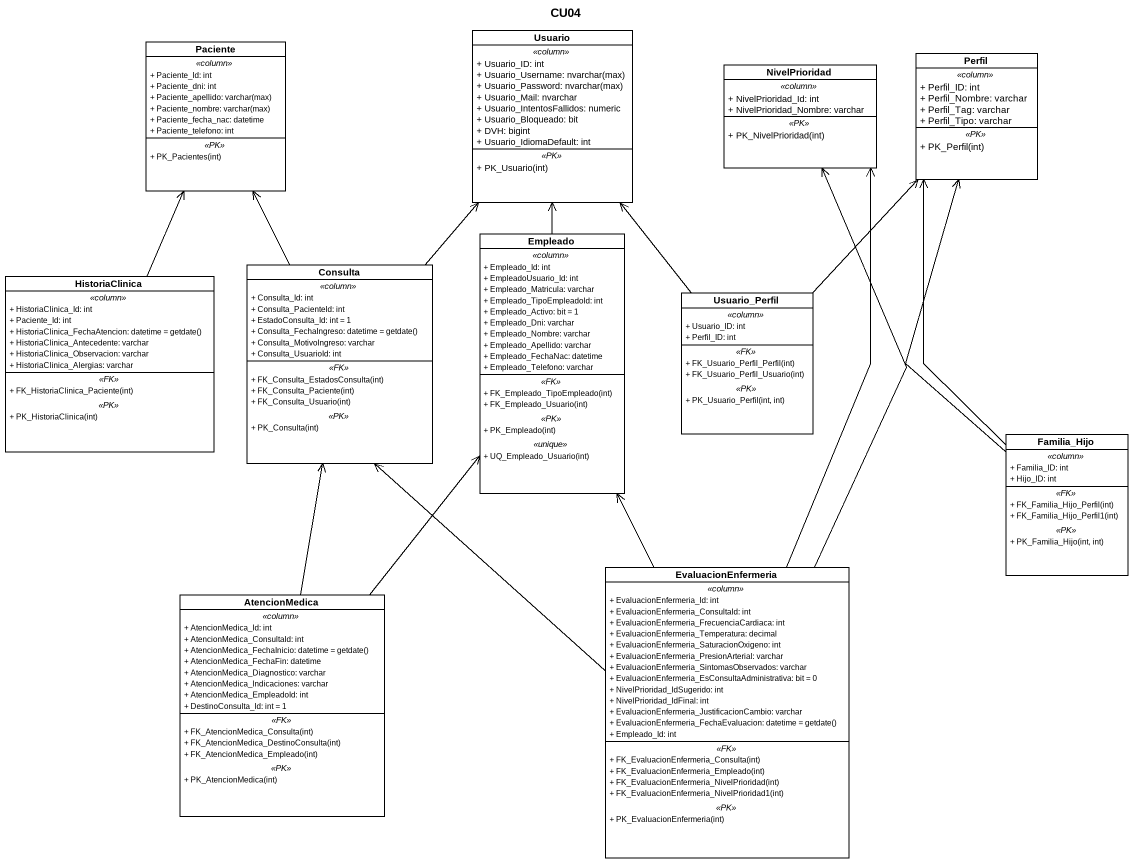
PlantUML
@startuml
title CU04
hide circle
hide empty members
skinparam classAttributeIconSize 0
class Paciente {
  .. <<column>> ..
  + Paciente_Id: int
  + Paciente_dni: int
  {field} + Paciente_apellido: varchar(max)
  {field} + Paciente_nombre: varchar(max)
  + Paciente_fecha_nac: datetime
  + Paciente_telefono: int
  .. <<PK>> ..
  + PK_Pacientes(int)
}
class Usuario {
  .. <<column>> ..
  + Usuario_ID: int
  {field} + Usuario_Username: nvarchar(max)
  {field} + Usuario_Password: nvarchar(max)
  + Usuario_Mail: nvarchar
  + Usuario_IntentosFallidos: numeric
  + Usuario_Bloqueado: bit
  + DVH: bigint
  + Usuario_IdiomaDefault: int
  .. <<PK>> ..
  + PK_Usuario(int)
}
class NivelPrioridad {
  .. <<column>> ..
  + NivelPrioridad_Id: int
  + NivelPrioridad_Nombre: varchar
  .. <<PK>> ..
  + PK_NivelPrioridad(int)
}
class Perfil {
  .. <<column>> ..
  + Perfil_ID: int
  + Perfil_Nombre: varchar
  + Perfil_Tag: varchar
  + Perfil_Tipo: varchar
  .. <<PK>> ..
  + PK_Perfil(int)
}
class Consulta {
  .. <<column>> ..
  + Consulta_Id: int
  + Consulta_PacienteId: int
  + EstadoConsulta_Id: int = 1
  {field} + Consulta_FechaIngreso: datetime = getdate()
  + Consulta_MotivoIngreso: varchar
  + Consulta_UsuarioId: int
  .. <<FK>> ..
  + FK_Consulta_EstadosConsulta(int)
  + FK_Consulta_Paciente(int)
  + FK_Consulta_Usuario(int)
  .. <<PK>> ..
  + PK_Consulta(int)
}
class Empleado {
  .. <<column>> ..
  + Empleado_Id: int
  + EmpleadoUsuario_Id: int
  + Empleado_Matricula: varchar
  + Empleado_TipoEmpleadoId: int
  + Empleado_Activo: bit = 1
  + Empleado_Dni: varchar
  + Empleado_Nombre: varchar
  + Empleado_Apellido: varchar
  + Empleado_FechaNac: datetime
  + Empleado_Telefono: varchar
  .. <<FK>> ..
  + FK_Empleado_TipoEmpleado(int)
  + FK_Empleado_Usuario(int)
  .. <<PK>> ..
  + PK_Empleado(int)
  .. <<unique>> ..
  + UQ_Empleado_Usuario(int)
}
class HistoriaClinica {
  .. <<column>> ..
  + HistoriaClinica_Id: int
  + Paciente_Id: int
  {field} + HistoriaClinica_FechaAtencion: datetime = getdate()
  + HistoriaClinica_Antecedente: varchar
  + HistoriaClinica_Observacion: varchar
  + HistoriaClinica_Alergias: varchar
  .. <<FK>> ..
  + FK_HistoriaClinica_Paciente(int)
  .. <<PK>> ..
  + PK_HistoriaClinica(int)
}
class Usuario_Perfil {
  .. <<column>> ..
  + Usuario_ID: int
  + Perfil_ID: int
  .. <<FK>> ..
  + FK_Usuario_Perfil_Perfil(int)
  + FK_Usuario_Perfil_Usuario(int)
  .. <<PK>> ..
  + PK_Usuario_Perfil(int, int)
}
class Familia_Hijo {
  .. <<column>> ..
  + Familia_ID: int
  + Hijo_ID: int
  .. <<FK>> ..
  + FK_Familia_Hijo_Perfil(int)
  + FK_Familia_Hijo_Perfil1(int)
  .. <<PK>> ..
  + PK_Familia_Hijo(int, int)
}
class EvaluacionEnfermeria {
  .. <<column>> ..
  + EvaluacionEnfermeria_Id: int
  + EvaluacionEnfermeria_ConsultaId: int
  + EvaluacionEnfermeria_FrecuenciaCardiaca: int
  + EvaluacionEnfermeria_Temperatura: decimal
  + EvaluacionEnfermeria_SaturacionOxigeno: int
  + EvaluacionEnfermeria_PresionArterial: varchar
  + EvaluacionEnfermeria_SintomasObservados: varchar
  + EvaluacionEnfermeria_EsConsultaAdministrativa: bit = 0
  + NivelPrioridad_IdSugerido: int
  + NivelPrioridad_IdFinal: int
  + EvaluacionEnfermeria_JustificacionCambio: varchar
  {field} + EvaluacionEnfermeria_FechaEvaluacion: datetime = getdate()
  + Empleado_Id: int
  .. <<FK>> ..
  + FK_EvaluacionEnfermeria_Consulta(int)
  + FK_EvaluacionEnfermeria_Empleado(int)
  + FK_EvaluacionEnfermeria_NivelPrioridad(int)
  + FK_EvaluacionEnfermeria_NivelPrioridad1(int)
  .. <<PK>> ..
  + PK_EvaluacionEnfermeria(int)
}
class AtencionMedica {
  .. <<column>> ..
  + AtencionMedica_Id: int
  + AtencionMedica_ConsultaId: int
  {field} + AtencionMedica_FechaInicio: datetime = getdate()
  + AtencionMedica_FechaFin: datetime
  + AtencionMedica_Diagnostico: varchar
  + AtencionMedica_Indicaciones: varchar
  + AtencionMedica_EmpleadoId: int
  + DestinoConsulta_Id: int = 1
  .. <<FK>> ..
  + FK_AtencionMedica_Consulta(int)
  + FK_AtencionMedica_DestinoConsulta(int)
  + FK_AtencionMedica_Empleado(int)
  .. <<PK>> ..
  + PK_AtencionMedica(int)
}
Consulta -up-> Paciente
Consulta -up-> Usuario
Empleado -up-> Usuario
HistoriaClinica -up-> Paciente
Usuario_Perfil -up-> Usuario
Usuario_Perfil -up-> Perfil
Familia_Hijo -up-> Perfil
Familia_Hijo -up-> Perfil
EvaluacionEnfermeria -up-> NivelPrioridad
EvaluacionEnfermeria -up-> NivelPrioridad
EvaluacionEnfermeria -up-> Consulta
EvaluacionEnfermeria -up-> Empleado
AtencionMedica -up-> Consulta
AtencionMedica -up-> Empleado
@enduml
